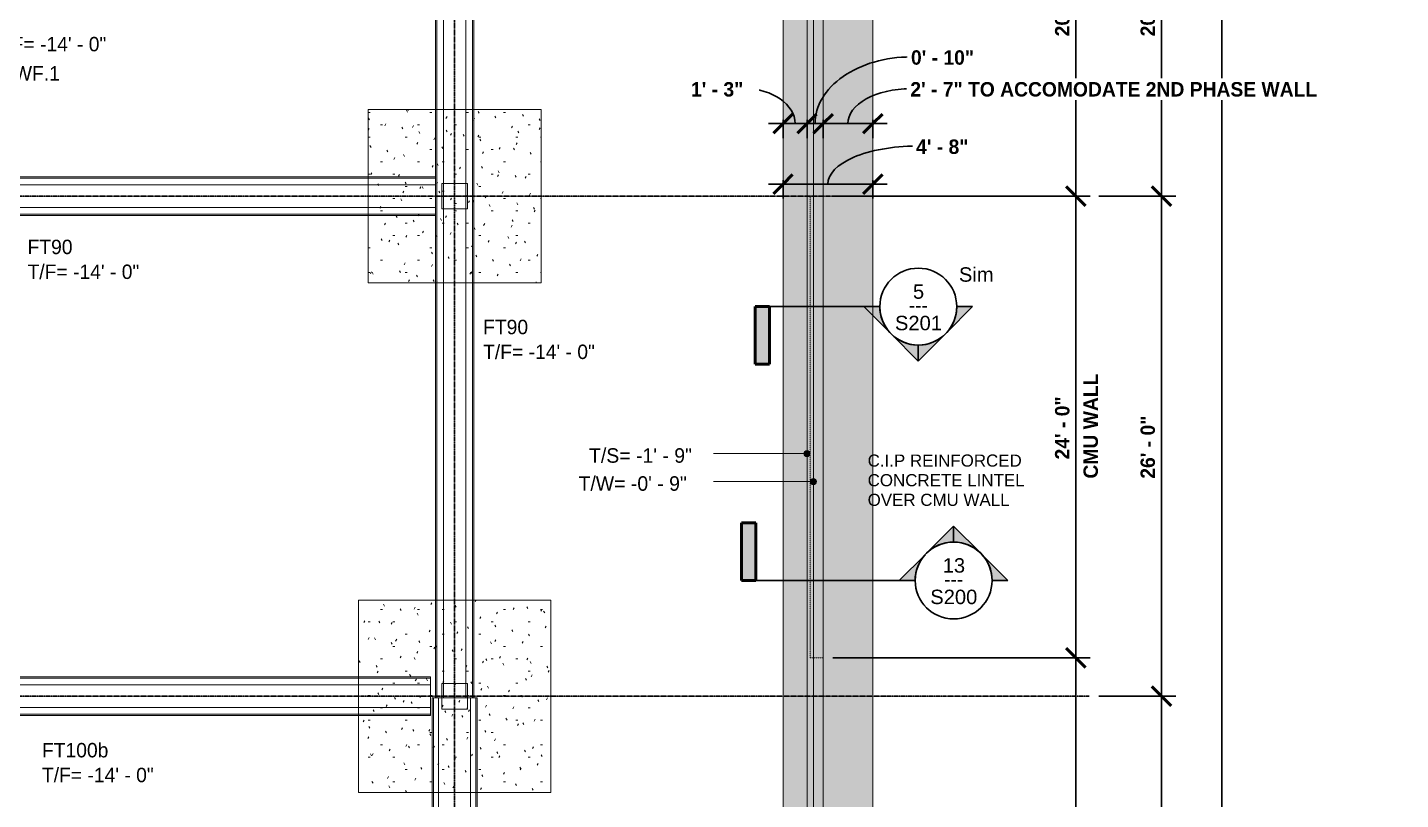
# Model space of a CAD drawing. Header units: inches. Extents: x -4164 to -1564, y 141 to 12367.
# Drawn here: x -2440 to -1583, y 11471 to 11952 of the extents above; entities that cross this region are included whole.
import ezdxf

# ---------------------------------------------------------------- set-up
doc = ezdxf.new("R2010")
doc.units = ezdxf.units.IN
doc.header["$MEASUREMENT"] = 0
doc.linetypes.add('Dash', pattern=[0.25, 0.125, -0.125])
doc.linetypes.add('Grid Line 1_2_', pattern=[0.875, 0.5, -0.125, 0.125, -0.125])
for name, color, linetype, lineweight in [('A-ANNO-DIMS', 211, 'Continuous', 9), ('A-ANNO-DIMS-96', 211, 'Continuous', 9), ('A-WALL-HDLN', 110, 'Dash', 13), ('G-ANNO-DIMS', 111, 'Continuous', 9), ('G-ANNO-SYMB', 111, 'Continuous', 30), ('G-ANNO-TEXT', 231, 'Continuous', 9), ('S-BEAM', 12, 'Continuous', 9), ('S-COLS', 52, 'Continuous', 9), ('S-FNDN', 32, 'Continuous', 13), ('S-FNDN-HDLN', 4, 'Dash', 9), ('S-FNDN-IDEN', 2, 'Continuous', 30), ('S-GRID', 1, 'Continuous', 9)]:
    doc.layers.add(name, color=color, linetype=linetype, lineweight=lineweight)
doc.styles.add('Arial_2', font='arial.ttf', dxfattribs={"height": 7.559055})
doc.styles.add('Arial_3', font='arial.ttf', dxfattribs={"height": 9})
doc.styles.add('Century Gothic', font='', dxfattribs={"height": 9})
doc.styles.add('Century Gothic_1', font='', dxfattribs={"height": 9.070866})
doc.styles.add('Century Gothic_B', font='', dxfattribs={"height": 9})
doc.styles.get('Century Gothic').set_extended_font_data('Century Gothic')
doc.styles.get('Century Gothic_1').set_extended_font_data('Century Gothic')
doc.styles.get('Century Gothic_B').set_extended_font_data('Century Gothic', bold=True)
doc.dimstyles.new('OD__1_4__Tol__', dxfattribs={"dimscale": 12, "dimtxt": 9.397514, "dimasz": 1, "dimexe": 0.75, "dimexo": 0.5, "dimgap": 0.125, "dimtad": 1, "dimrnd": 0.25, "dimzin": 1, "dimdsep": 46, "dimlunit": 4, "dimtxsty": 'Century Gothic_B', "dimblk1": 'OBLIQUE', "dimblk2": 'OBLIQUE', "dimsah": 1, "dimcen": 0.09, "dimdle": 0.75, "dimazin": 0, "dimtfac": 1, "dimtdec": 4, "dimtix": 1, "dimtmove": 0, "dimatfit": 3, "dimfxl": 1, "dimtvp": 1, "dimtfill": 1, "dimfrac": 2, "dimtolj": 1, "dimtzin": 0, "dimlwd": 30, "dimlwe": 30, "dimarcsym": 2})
doc.dimstyles.new('OD__1_4__Tol___1', dxfattribs={"dimscale": 12, "dimtxt": 9.397514, "dimasz": 1, "dimexe": 0.75, "dimexo": 0.5, "dimgap": 0.125, "dimtad": 1, "dimrnd": 0.25, "dimzin": 1, "dimdsep": 46, "dimlunit": 4, "dimtxsty": 'Century Gothic_B', "dimblk1": 'OBLIQUE', "dimblk2": 'OBLIQUE', "dimsah": 1, "dimcen": 0.09, "dimdle": 0.75, "dimazin": 0, "dimtfac": 1, "dimtdec": 4, "dimtix": 1, "dimtmove": 1, "dimatfit": 3, "dimfxl": 1, "dimtvp": 1, "dimtfill": 1, "dimfrac": 2, "dimtolj": 1, "dimtzin": 0, "dimlwd": 30, "dimlwe": 30, "dimarcsym": 2})
pattern_1 = [(0, (0, 0), (30.72, 7.68), [1.267, -21.773, 1.267, -21.773, -122.88]), (0, (0, 0), (30.72, 7.68), [-46.08, 1.267, -44.813, 1.267, -21.773, -53.76]), (0, (0, 0), (30.72, 7.68), [-115.2, 1.267, -14.093, 1.267, -37.133]), (120, (11.52, 3.84), (-22.011075, 22.7643004), [1.267, -21.773, 1.267, -21.773, -122.88]), (120, (11.52, 3.84), (-22.011075, 22.7643004), [-46.08, 1.267, -44.813, 1.267, -21.773, -53.76]), (120, (11.52, 3.84), (-22.011075, 22.7643004), [-115.2, 1.267, -14.093, 1.267, -37.133]), (240, (15.36, 19.2), (-8.708925, -30.4443004), [1.267, -21.773, 1.267, -21.773, -122.88]), (240, (15.36, 19.2), (-8.708925, -30.4443004), [-46.08, 1.267, -44.813, 1.267, -21.773, -53.76]), (240, (15.36, 19.2), (-8.708925, -30.4443004), [-115.2, 1.267, -14.093, 1.267, -37.133])]

# ---------------------------------------------------------------- blocks, each defined once
blk = doc.blocks.new('034100 - Precast Structural Concrete - Inverted Tee - IT 24IT32 _11_F _ 11_B SHELF_-1980511-FOUNDATION PLAN')
at = {"layer": 'S-BEAM', "color": 143}
for p, q in [((-151.42, 7), (-151.42, 12)), ((163.44, 12), (-151.42, 12)), ((163.44, 11.21), (-151.42, 11.21)), ((163.44, 12), (163.44, 7)), ((-151.42, -7), (-151.42, 7)), ((-151.42, 7), (163.44, 7)), ((163.44, 7), (163.44, -7)), ((-151.42, -12), (-151.42, -7)), ((163.44, -7), (-151.42, -7)), ((163.44, -7), (163.44, -12)), ((163.44, -11.21), (-151.42, -11.21)), ((163.44, -12), (-151.42, -12))]:
    blk.add_line(p, q, dxfattribs=at)
blk = doc.blocks.new('Zapata-Rectangular - FT90 - 9-0x9-0x2-1-V3-FOUNDATION PLAN')
at = {"layer": 'S-FNDN-HDLN', "linetype": 'Continuous'}
h = blk.add_hatch(dxfattribs=at)
h.set_pattern_fill('FP_9', color=256, style=0, pattern_type=2)
h.set_pattern_definition([(0, (2173.324, -11847.189), (30.72, 7.68), [1.267, -21.773, 1.267, -21.773, -122.88]), (0, (2173.324, -11847.189), (30.72, 7.68), [-46.08, 1.267, -44.813, 1.267, -21.773, -53.76]), (0, (2173.324, -11847.189), (30.72, 7.68), [-115.2, 1.267, -14.093, 1.267, -37.133]), (120, (2184.844, -11843.349), (-22.011075, 22.7643004), [1.267, -21.773, 1.267, -21.773, -122.88]), (120, (2184.844, -11843.349), (-22.011075, 22.7643004), [-46.08, 1.267, -44.813, 1.267, -21.773, -53.76]), (120, (2184.844, -11843.349), (-22.011075, 22.7643004), [-115.2, 1.267, -14.093, 1.267, -37.133]), (240, (2188.684, -11827.989), (-8.708925, -30.4443004), [1.267, -21.773, 1.267, -21.773, -122.88]), (240, (2188.684, -11827.989), (-8.708925, -30.4443004), [-46.08, 1.267, -44.813, 1.267, -21.773, -53.76]), (240, (2188.684, -11827.989), (-8.708925, -30.4443004), [-115.2, 1.267, -14.093, 1.267, -37.133])])
h.paths.add_polyline_path([(-54, -54), (54, -54), (54, 54), (-54, 54), (-54, -8)], flags=0)
h.paths.add_polyline_path([(-7.92, -8), (-8, -8), (-8, 8), (8, 8), (8, -8), (7.92, -8)], flags=0)
at = {"layer": 'S-FNDN', "color": 253}
for p, q in [((54, 54), (-54, 54)), ((-54, 54), (-54, -54)), ((54, -54), (54, 54)), ((-54, -54), (54, -54))]:
    blk.add_line(p, q, dxfattribs=at)
blk = doc.blocks.new('Zapata-Rectangular - FT100b - 10-0x10-0x2-3-1717621-FOUNDATION PLAN')
at = {"layer": 'S-FNDN-HDLN', "linetype": 'Continuous'}
h = blk.add_hatch(dxfattribs=at)
h.set_pattern_fill('FP_10', color=256, style=0, pattern_type=2)
h.set_pattern_definition([(0, (2173.324, -11535.189), (30.72, 7.68), [1.267, -21.773, 1.267, -21.773, -122.88]), (0, (2173.324, -11535.189), (30.72, 7.68), [-46.08, 1.267, -44.813, 1.267, -21.773, -53.76]), (0, (2173.324, -11535.189), (30.72, 7.68), [-115.2, 1.267, -14.093, 1.267, -37.133]), (120, (2184.844, -11531.349), (-22.011075, 22.7643004), [1.267, -21.773, 1.267, -21.773, -122.88]), (120, (2184.844, -11531.349), (-22.011075, 22.7643004), [-46.08, 1.267, -44.813, 1.267, -21.773, -53.76]), (120, (2184.844, -11531.349), (-22.011075, 22.7643004), [-115.2, 1.267, -14.093, 1.267, -37.133]), (240, (2188.684, -11515.989), (-8.708925, -30.4443004), [1.267, -21.773, 1.267, -21.773, -122.88]), (240, (2188.684, -11515.989), (-8.708925, -30.4443004), [-46.08, 1.267, -44.813, 1.267, -21.773, -53.76]), (240, (2188.684, -11515.989), (-8.708925, -30.4443004), [-115.2, 1.267, -14.093, 1.267, -37.133])])
h.paths.add_polyline_path([(-60, -60), (60, -60), (60, 60), (-60, 60), (-60, -8)], flags=0)
h.paths.add_polyline_path([(-8, -8), (-8, 8), (8, 8), (8, -8)], flags=0)
at = {"layer": 'S-FNDN', "color": 253}
for p, q in [((60, 60), (-60, 60)), ((-60, 60), (-60, -60)), ((60, -60), (60, 60)), ((-60, -60), (60, -60))]:
    blk.add_line(p, q, dxfattribs=at)
blk = doc.blocks.new('DIMBLOCK5-FOUNDATION PLAN')
at = {"layer": 'A-ANNO-DIMS-96', "lineweight": 50}
for p, q in [((-1732.09, 11535.19), (-1738.09, 11541.19)), ((-1732.09, 11535.19), (-1726.09, 11529.19)), ((-1732.09, 11187.19), (-1738.09, 11193.19)), ((-1732.09, 11187.19), (-1726.09, 11181.19))]:
    blk.add_line(p, q, dxfattribs=at)
at = {"layer": 'A-ANNO-DIMS-96', "lineweight": 30}
for p, q in [((-1771.25, 11535.19), (-1723.09, 11535.19)), ((-1732.09, 11535.19), (-1771.25, 11535.19)), ((-1732.09, 11187.19), (-1732.09, 11535.19)), ((-1771.25, 11187.19), (-1723.09, 11187.19)), ((-1732.09, 11187.19), (-1771.25, 11187.19))]:
    blk.add_line(p, q, dxfattribs=at)
at = {"layer": 'A-ANNO-DIMS-96', "color": 0, "lineweight": 30, "insert": (-1745.13, 11340.9), "char_height": 9, "width": 48.6881, "attachment_point": 1, "rotation": 90, "line_spacing_factor": 0.984502, "style": 'Century Gothic_B', "bg_fill": 3, "box_fill_scale": 1.25, "bg_fill_color": 256, "bg_fill_true_color": 13158600, "bg_fill_transparency": 0}
blk.add_mtext('29\' - 0"', dxfattribs=at)
blk = doc.blocks.new('_Oblique')
at = {"color": 0, "linetype": 'ByBlock', "lineweight": -2}
blk.add_line((-0.5, -0.5), (0.5, 0.5), dxfattribs=at)
blk = doc.blocks.new('DIMBLOCK6-FOUNDATION PLAN')
at = {"layer": 'A-ANNO-DIMS-96', "lineweight": 30}
for p, q in [((-1771.25, 11847.19), (-1723.09, 11847.19)), ((-1732.09, 11847.19), (-1771.25, 11847.19)), ((-1732.09, 11535.19), (-1732.09, 11847.19)), ((-1771.25, 11535.19), (-1723.09, 11535.19)), ((-1732.09, 11535.19), (-1771.25, 11535.19))]:
    blk.add_line(p, q, dxfattribs=at)
at = {"layer": 'A-ANNO-DIMS-96', "lineweight": 50}
for p, q in [((-1732.09, 11847.19), (-1738.09, 11853.19)), ((-1732.09, 11847.19), (-1726.09, 11841.19)), ((-1732.09, 11535.19), (-1738.09, 11541.19)), ((-1732.09, 11535.19), (-1726.09, 11529.19))]:
    blk.add_line(p, q, dxfattribs=at)
at = {"layer": 'A-ANNO-DIMS-96', "color": 0, "lineweight": 30, "insert": (-1745.13, 11670.9), "char_height": 9, "width": 48.6881, "attachment_point": 1, "rotation": 90, "line_spacing_factor": 0.984502, "style": 'Century Gothic_B', "bg_fill": 3, "box_fill_scale": 1.25, "bg_fill_color": 256, "bg_fill_true_color": 13158600, "bg_fill_transparency": 0}
blk.add_mtext('26\' - 0"', dxfattribs=at)
blk = doc.blocks.new('DIMBLOCK7-FOUNDATION PLAN')
at = {"layer": 'A-ANNO-DIMS-96', "lineweight": 30}
for p, q in [((-1732.09, 11847.19), (-1732.09, 12096.19)), ((-1937.32, 12087.19), (-1723.09, 12087.19)), ((-1732.09, 12087.19), (-1937.32, 12087.19)), ((-1771.25, 11847.19), (-1723.09, 11847.19)), ((-1732.09, 11847.19), (-1771.25, 11847.19))]:
    blk.add_line(p, q, dxfattribs=at)
at = {"layer": 'A-ANNO-DIMS-96', "lineweight": 50}
for p, q in [((-1732.09, 12087.19), (-1738.09, 12093.19)), ((-1732.09, 12087.19), (-1726.09, 12081.19)), ((-1732.09, 11847.19), (-1738.09, 11853.19)), ((-1732.09, 11847.19), (-1726.09, 11841.19))]:
    blk.add_line(p, q, dxfattribs=at)
at = {"layer": 'A-ANNO-DIMS-96', "color": 0, "lineweight": 30, "insert": (-1745.13, 11946.9), "char_height": 9, "width": 48.6881, "attachment_point": 1, "rotation": 90, "line_spacing_factor": 0.984502, "style": 'Century Gothic_B', "bg_fill": 3, "box_fill_scale": 1.25, "bg_fill_color": 256, "bg_fill_true_color": 13158600, "bg_fill_transparency": 0}
blk.add_mtext('20\' - 0"', dxfattribs=at)
blk = doc.blocks.new('Drafting View - 3_32_ x 3_8_-1738294-FOUNDATION PLAN')
at = {"layer": 'G-ANNO-SYMB', "lineweight": 9}
blk.add_hatch(color=256, dxfattribs=at).paths.add_polyline_path([(0, 0.375), (0, 0), (-0.09375, 0), (-0.09375, 0.375)], flags=0)
at = {"layer": 'G-ANNO-SYMB', "lineweight": 50}
for p, q in [((0, 0.375), (-0.09375, 0.375)), ((-0.09375, 0.375), (-0.09375, 0)), ((0, 0), (0, 0.375)), ((-0.09375, 0), (0, 0))]:
    blk.add_line(p, q, dxfattribs=at)
blk = doc.blocks.new('Drafting View - Section Head - Filled-1738293-FOUNDATION PLAN')
at = {"layer": 'G-ANNO-SYMB', "lineweight": 9}
h = blk.add_hatch(color=256, dxfattribs=at)
edge = h.paths.add_edge_path(flags=0)
edge.add_line((-0.4268, 0.1768), (-0.25, 0.3536))
edge.add_line((-0.25, 0.3536), (-0.25, 0.25))
edge.add_arc((-0.25, 0), 0.25, 90, 135)
h = blk.add_hatch(color=256, dxfattribs=at)
edge = h.paths.add_edge_path(flags=0)
edge.add_arc((-0.25, 0), 0.25, 45, 90)
edge.add_line((-0.25, 0.25), (-0.25, 0.3536))
edge.add_line((-0.25, 0.3536), (-0.0732, 0.1768))
h = blk.add_hatch(color=256, dxfattribs=at)
edge = h.paths.add_edge_path(flags=0)
edge.add_arc((-0.25, 0), 0.2503, 137.9216, 180)
edge.add_line((-0.5003, 0), (-0.6036, 0))
edge.add_line((-0.6036, 0), (-0.4358, 0.1678))
h = blk.add_hatch(color=256, dxfattribs=at)
edge = h.paths.add_edge_path(flags=0)
edge.add_line((-0.0642, 0.1678), (0.1036, 0))
edge.add_line((0.1036, 0), (0.0003, 0))
edge.add_arc((-0.25, 0), 0.2503, 0, 42.0784)
at = {"layer": 'G-ANNO-SYMB'}
for p, q in [((-0.25, 0.3536), (-0.4268, 0.1768)), ((-0.25, 0.25), (-0.25, 0.3536)), ((-0.0732, 0.1768), (-0.25, 0.3536)), ((-0.25, 0.3536), (-0.25, 0.25)), ((-0.4358, 0.1678), (-0.6036, 0)), ((0.1036, 0), (-0.0642, 0.1678)), ((-0.6036, 0), (-0.5003, 0)), ((0.0003, 0), (0.1036, 0))]:
    blk.add_line(p, q, dxfattribs=at)
for centre, radius, start, end in [((-0.2503, 0), 0.25, 360, 180), ((-0.25, 0), 0.25, 90, 135), ((-0.25, 0), 0.25, 45, 90), ((-0.25, 0), 0.2503, 137.9216, 180), ((-0.25, 0), 0.2503, 0, 42.0784), ((-0.2503, 0), 0.25, 180, 360)]:
    blk.add_arc(centre, radius, start, end, dxfattribs=at)
blk = doc.blocks.new('DIMBLOCK57-FOUNDATION PLAN')
at = {"layer": 'A-ANNO-DIMS-96', "lineweight": 30}
for p, q in [((-1694.3, 9882.19), (-1694.3, 12096.19)), ((-1937.32, 12087.19), (-1685.3, 12087.19)), ((-1694.3, 12087.19), (-1937.32, 12087.19)), ((-1937.32, 9891.19), (-1685.3, 9891.19)), ((-1694.3, 9891.19), (-1937.32, 9891.19))]:
    blk.add_line(p, q, dxfattribs=at)
at = {"layer": 'A-ANNO-DIMS-96', "lineweight": 50}
for p, q in [((-1694.3, 12087.19), (-1700.3, 12093.19)), ((-1694.3, 12087.19), (-1688.3, 12081.19)), ((-1694.3, 9891.19), (-1700.3, 9897.19)), ((-1694.3, 9891.19), (-1688.3, 9885.19))]:
    blk.add_line(p, q, dxfattribs=at)
at = {"layer": 'A-ANNO-DIMS-96', "color": 0, "lineweight": 30, "insert": (-1707.33, 10965.4), "char_height": 9, "width": 57.1011, "attachment_point": 1, "rotation": 90, "line_spacing_factor": 0.984502, "style": 'Century Gothic_B', "bg_fill": 3, "box_fill_scale": 1.25, "bg_fill_color": 256, "bg_fill_true_color": 13158600, "bg_fill_transparency": 0}
blk.add_mtext('183\' - 0"', dxfattribs=at)
blk = doc.blocks.new('DIMBLOCK68-FOUNDATION PLAN')
at = {"layer": 'A-ANNO-DIMS-96', "lineweight": 50}
for p, q in [((-1785.48, 11559.19), (-1791.48, 11565.19)), ((-1785.48, 11559.19), (-1779.48, 11553.19)), ((-1785.48, 11157.19), (-1791.48, 11163.19)), ((-1785.48, 11157.19), (-1779.48, 11151.19))]:
    blk.add_line(p, q, dxfattribs=at)
at = {"layer": 'A-ANNO-DIMS-96', "lineweight": 30}
for p, q in [((-1937.32, 11559.19), (-1776.48, 11559.19)), ((-1785.48, 11559.19), (-1937.32, 11559.19)), ((-1785.48, 11157.19), (-1785.48, 11559.19)), ((-1937.32, 11157.19), (-1776.48, 11157.19)), ((-1785.48, 11157.19), (-1937.32, 11157.19))]:
    blk.add_line(p, q, dxfattribs=at)
at = {"layer": 'A-ANNO-DIMS-96', "color": 0, "lineweight": 30, "insert": (-1798.52, 11337.9), "char_height": 9, "width": 48.6881, "attachment_point": 1, "rotation": 90, "line_spacing_factor": 0.984502, "style": 'Century Gothic_B', "bg_fill": 3, "box_fill_scale": 1.25, "bg_fill_color": 256, "bg_fill_true_color": 13158600, "bg_fill_transparency": 0}
blk.add_mtext('33\' - 6"', dxfattribs=at)
blk = doc.blocks.new('DIMBLOCK69-FOUNDATION PLAN')
at = {"layer": 'A-ANNO-DIMS-96', "lineweight": 30}
for p, q in [((-1937.32, 11847.19), (-1776.48, 11847.19)), ((-1785.48, 11847.19), (-1937.32, 11847.19)), ((-1785.48, 11559.19), (-1785.48, 11847.19)), ((-1937.32, 11559.19), (-1776.48, 11559.19)), ((-1785.48, 11559.19), (-1937.32, 11559.19))]:
    blk.add_line(p, q, dxfattribs=at)
at = {"layer": 'A-ANNO-DIMS-96', "lineweight": 50}
for p, q in [((-1785.48, 11847.19), (-1791.48, 11853.19)), ((-1785.48, 11847.19), (-1779.48, 11841.19)), ((-1785.48, 11559.19), (-1791.48, 11565.19)), ((-1785.48, 11559.19), (-1779.48, 11553.19))]:
    blk.add_line(p, q, dxfattribs=at)
at = {"layer": 'A-ANNO-DIMS-96', "color": 0, "lineweight": 30, "insert": (-1780.75, 11670.97), "char_height": 9, "width": 77.3281, "attachment_point": 1, "rotation": 90, "line_spacing_factor": 0.984502, "style": 'Century Gothic_B', "bg_fill": 3, "box_fill_scale": 1.25, "bg_fill_color": 256, "bg_fill_true_color": 13158600, "bg_fill_transparency": 0}
blk.add_mtext('CMU WALL', dxfattribs=at)
at = {"layer": 'A-ANNO-DIMS-96', "color": 0, "lineweight": 30, "insert": (-1798.52, 11682.9), "char_height": 9, "width": 48.6881, "attachment_point": 1, "rotation": 90, "line_spacing_factor": 0.984502, "style": 'Century Gothic_B', "bg_fill": 3, "box_fill_scale": 1.25, "bg_fill_color": 256, "bg_fill_true_color": 13158600, "bg_fill_transparency": 0}
blk.add_mtext('24\' - 0"', dxfattribs=at)
blk = doc.blocks.new('DIMBLOCK70-FOUNDATION PLAN')
at = {"layer": 'A-ANNO-DIMS-96', "lineweight": 30}
for p, q in [((-1785.48, 11847.19), (-1785.48, 12096.19)), ((-1937.32, 12087.19), (-1776.48, 12087.19)), ((-1785.48, 12087.19), (-1937.32, 12087.19)), ((-1937.32, 11847.19), (-1776.48, 11847.19)), ((-1785.48, 11847.19), (-1937.32, 11847.19))]:
    blk.add_line(p, q, dxfattribs=at)
at = {"layer": 'A-ANNO-DIMS-96', "lineweight": 50}
for p, q in [((-1785.48, 12087.19), (-1791.48, 12093.19)), ((-1785.48, 12087.19), (-1779.48, 12081.19)), ((-1785.48, 11847.19), (-1791.48, 11853.19)), ((-1785.48, 11847.19), (-1779.48, 11841.19))]:
    blk.add_line(p, q, dxfattribs=at)
at = {"layer": 'A-ANNO-DIMS-96', "color": 0, "lineweight": 30, "insert": (-1798.52, 11946.9), "char_height": 9, "width": 48.6881, "attachment_point": 1, "rotation": 90, "line_spacing_factor": 0.984502, "style": 'Century Gothic_B', "bg_fill": 3, "box_fill_scale": 1.25, "bg_fill_color": 256, "bg_fill_true_color": 13158600, "bg_fill_transparency": 0}
blk.add_mtext('20\' - 0"', dxfattribs=at)
blk = doc.blocks.new('DIMBLOCK79-FOUNDATION PLAN')
at = {"layer": 'A-ANNO-DIMS-96', "lineweight": 50}
for p, q in [((-1968.32, 11892.43), (-1962.32, 11898.43)), ((-1953.32, 11892.43), (-1947.32, 11898.43)), ((-1968.32, 11892.43), (-1974.32, 11886.43)), ((-1953.32, 11892.43), (-1959.32, 11886.43))]:
    blk.add_line(p, q, dxfattribs=at)
at = {"layer": 'A-ANNO-DIMS-96', "lineweight": 30}
for p, q in [((-1977.32, 11892.43), (-1953.32, 11892.43)), ((-1968.32, 11894.92), (-1968.32, 11883.43)), ((-1968.32, 11892.43), (-1968.32, 11894.92)), ((-1953.32, 11894.92), (-1953.32, 11883.43)), ((-1953.32, 11892.43), (-1953.32, 11894.92))]:
    blk.add_line(p, q, dxfattribs=at)
blk.add_ellipse((-1992.22, 11892.43), major_axis=(31.39, 0), ratio=0.694071, start_param=0, end_param=1.570796, dxfattribs=at)
at = {"layer": 'A-ANNO-DIMS-96', "color": 0, "lineweight": 30, "insert": (-2025.78, 11918.37), "char_height": 9, "width": 40.2751, "attachment_point": 1, "line_spacing_factor": 0.984502, "style": 'Century Gothic_B', "bg_fill": 3, "box_fill_scale": 1.25, "bg_fill_color": 256, "bg_fill_true_color": 13158600, "bg_fill_transparency": 0}
blk.add_mtext('1\' - 3"', dxfattribs=at)
blk = doc.blocks.new('DIMBLOCK80-FOUNDATION PLAN')
at = {"layer": 'A-ANNO-DIMS-96', "lineweight": 50}
for p, q in [((-1953.32, 11892.43), (-1947.32, 11898.43)), ((-1943.32, 11892.43), (-1937.32, 11898.43)), ((-1953.32, 11892.43), (-1959.32, 11886.43)), ((-1943.32, 11892.43), (-1949.32, 11886.43))]:
    blk.add_line(p, q, dxfattribs=at)
at = {"layer": 'A-ANNO-DIMS-96', "lineweight": 30}
for p, q in [((-1953.32, 11894.92), (-1953.32, 11883.43)), ((-1953.32, 11892.43), (-1953.32, 11894.92)), ((-1953.32, 11892.43), (-1943.32, 11892.43)), ((-1943.32, 11894.92), (-1943.32, 11883.43)), ((-1943.32, 11892.43), (-1943.32, 11894.92))]:
    blk.add_line(p, q, dxfattribs=at)
blk.add_ellipse((-1888.45, 11892.43), major_axis=(59.88, 0), ratio=0.695245, start_param=1.570796, end_param=3.141593, dxfattribs=at)
at = {"layer": 'A-ANNO-DIMS-96', "color": 0, "lineweight": 30, "insert": (-1888.45, 11938.21), "char_height": 9, "width": 48.6881, "attachment_point": 1, "line_spacing_factor": 0.984502, "style": 'Century Gothic_B', "bg_fill": 3, "box_fill_scale": 1.25, "bg_fill_color": 256, "bg_fill_true_color": 13158600, "bg_fill_transparency": 0}
blk.add_mtext('0\' - 10"', dxfattribs=at)
blk = doc.blocks.new('DIMBLOCK81-FOUNDATION PLAN')
at = {"layer": 'A-ANNO-DIMS-96', "lineweight": 50}
for p, q in [((-1943.32, 11892.43), (-1937.32, 11898.43)), ((-1912.32, 11892.43), (-1906.32, 11898.43)), ((-1943.32, 11892.43), (-1949.32, 11886.43)), ((-1912.32, 11892.43), (-1918.32, 11886.43))]:
    blk.add_line(p, q, dxfattribs=at)
at = {"layer": 'A-ANNO-DIMS-96', "lineweight": 30}
for p, q in [((-1943.32, 11894.92), (-1943.32, 11883.43)), ((-1943.32, 11892.43), (-1943.32, 11894.92)), ((-1943.32, 11892.43), (-1903.32, 11892.43)), ((-1912.32, 11894.92), (-1912.32, 11883.43)), ((-1912.32, 11892.43), (-1912.32, 11894.92))]:
    blk.add_line(p, q, dxfattribs=at)
blk.add_ellipse((-1888.83, 11892.43), major_axis=(38.99, 0), ratio=0.558776, start_param=1.570796, end_param=3.141593, dxfattribs=at)
at = {"layer": 'A-ANNO-DIMS-96', "color": 0, "lineweight": 30, "insert": (-1888.83, 11918.37), "char_height": 9, "width": 303.7635, "attachment_point": 1, "line_spacing_factor": 0.984502, "style": 'Century Gothic_B', "bg_fill": 3, "box_fill_scale": 1.25, "bg_fill_color": 256, "bg_fill_true_color": 13158600, "bg_fill_transparency": 0}
blk.add_mtext('2\' - 7" TO ACCOMODATE 2ND PHASE WALL', dxfattribs=at)
blk = doc.blocks.new('DIMBLOCK82-FOUNDATION PLAN')
at = {"layer": 'A-ANNO-DIMS-96', "lineweight": 50}
for p, q in [((-1968.32, 11854.64), (-1962.32, 11860.64)), ((-1912.32, 11854.64), (-1906.32, 11860.64)), ((-1968.32, 11854.64), (-1974.32, 11848.64)), ((-1912.32, 11854.64), (-1918.32, 11848.64))]:
    blk.add_line(p, q, dxfattribs=at)
at = {"layer": 'A-ANNO-DIMS-96', "lineweight": 30}
for p, q in [((-1968.32, 11857.12), (-1968.32, 11845.64)), ((-1968.32, 11854.64), (-1968.32, 11857.12)), ((-1912.32, 11857.12), (-1912.32, 11845.64)), ((-1912.32, 11854.64), (-1912.32, 11857.12)), ((-1977.32, 11854.64), (-1903.32, 11854.64))]:
    blk.add_line(p, q, dxfattribs=at)
blk.add_ellipse((-1885.23, 11854.64), major_axis=(55.09, 0), ratio=0.431385, start_param=1.570796, end_param=3.141593, dxfattribs=at)
at = {"layer": 'A-ANNO-DIMS-96', "color": 0, "lineweight": 30, "insert": (-1885.23, 11882.55), "char_height": 9, "width": 40.2751, "attachment_point": 1, "line_spacing_factor": 0.984502, "style": 'Century Gothic_B', "bg_fill": 3, "box_fill_scale": 1.25, "bg_fill_color": 256, "bg_fill_true_color": 13158600, "bg_fill_transparency": 0}
blk.add_mtext('4\' - 8"', dxfattribs=at)
blk = doc.blocks.new('Section - 3_32_ x 3_8_-1738294-FOUNDATION PLAN')
at = {"layer": 'G-ANNO-SYMB', "lineweight": 9}
blk.add_hatch(color=256, dxfattribs=at).paths.add_polyline_path([(0, 0.375), (0, 0), (-0.09375, 0), (-0.09375, 0.375)], flags=0)
at = {"layer": 'G-ANNO-SYMB', "lineweight": 50}
for p, q in [((0, 0.375), (-0.09375, 0.375)), ((-0.09375, 0.375), (-0.09375, 0)), ((0, 0), (0, 0.375)), ((-0.09375, 0), (0, 0))]:
    blk.add_line(p, q, dxfattribs=at)
blk = doc.blocks.new('Section - Section Head - Filled-1738293-FOUNDATION PLAN')
at = {"layer": 'G-ANNO-SYMB', "lineweight": 9}
h = blk.add_hatch(color=256, dxfattribs=at)
edge = h.paths.add_edge_path(flags=0)
edge.add_line((-0.4268, 0.1768), (-0.25, 0.3536))
edge.add_line((-0.25, 0.3536), (-0.25, 0.25))
edge.add_arc((-0.25, 0), 0.25, 90, 135)
h = blk.add_hatch(color=256, dxfattribs=at)
edge = h.paths.add_edge_path(flags=0)
edge.add_arc((-0.25, 0), 0.25, 45, 90)
edge.add_line((-0.25, 0.25), (-0.25, 0.3536))
edge.add_line((-0.25, 0.3536), (-0.0732, 0.1768))
h = blk.add_hatch(color=256, dxfattribs=at)
edge = h.paths.add_edge_path(flags=0)
edge.add_arc((-0.25, 0), 0.2503, 137.9216, 180)
edge.add_line((-0.5003, 0), (-0.6036, 0))
edge.add_line((-0.6036, 0), (-0.4358, 0.1678))
h = blk.add_hatch(color=256, dxfattribs=at)
edge = h.paths.add_edge_path(flags=0)
edge.add_line((-0.0642, 0.1678), (0.1036, 0))
edge.add_line((0.1036, 0), (0.0003, 0))
edge.add_arc((-0.25, 0), 0.2503, 0, 42.0784)
at = {"layer": 'G-ANNO-SYMB'}
for p, q in [((-0.25, 0.3536), (-0.4268, 0.1768)), ((-0.25, 0.25), (-0.25, 0.3536)), ((-0.0732, 0.1768), (-0.25, 0.3536)), ((-0.25, 0.3536), (-0.25, 0.25)), ((-0.4358, 0.1678), (-0.6036, 0)), ((0.1036, 0), (-0.0642, 0.1678)), ((-0.6036, 0), (-0.5003, 0)), ((0.0003, 0), (0.1036, 0))]:
    blk.add_line(p, q, dxfattribs=at)
for centre, radius, start, end in [((-0.2503, 0), 0.25, 360, 180), ((-0.25, 0), 0.25, 90, 135), ((-0.25, 0), 0.25, 45, 90), ((-0.25, 0), 0.2503, 137.9216, 180), ((-0.25, 0), 0.2503, 0, 42.0784), ((-0.2503, 0), 0.25, 180, 360)]:
    blk.add_arc(centre, radius, start, end, dxfattribs=at)

msp = doc.modelspace()

# ---------------------------------------------------------------- hatches: boundary and pattern name
at = {"layer": 'G-ANNO-DIMS'}
h = msp.add_hatch(color=256, dxfattribs=at)
edge = h.paths.add_edge_path(flags=0)
edge.add_arc((-1953.32374, 11686.5518), 1.875, 0, 360)
at = {"layer": 'S-COLS'}
h = msp.add_hatch(dxfattribs=at)
h.set_pattern_fill('FP_3', color=256, style=0, pattern_type=2)
h.set_pattern_definition(pattern_1)
h.paths.add_polyline_path([(-2181.32374, 11839.1894), (-2165.32374, 11839.1894), (-2165.32374, 11855.1894), (-2181.32374, 11855.1894)], flags=0)
h = msp.add_hatch(dxfattribs=at)
h.set_pattern_fill('FP_3', color=256, style=0, pattern_type=2)
h.set_pattern_definition(pattern_1)
h.paths.add_polyline_path([(-2165.32374, 11527.1894), (-2165.32374, 11543.1894), (-2181.32374, 11543.1894), (-2181.32374, 11527.1894)], flags=0)
at = {"layer": 'S-FNDN', "lineweight": 9}
h = msp.add_hatch(dxfattribs=at)
h.set_pattern_fill('FP_6', color=256, style=0, pattern_type=2)
h.set_pattern_definition([(50, (0, 0), (27.5427, -2.40992), [2.88, -31.68]), (355, (0, 0), (-5.327844, 28.884266), [2.304, -25.344]), (100.451, (2.295, -0.2), (22.215316, 26.47393), [2.448, -26.924]), (46.184, (0, 7.68), (40.98187, -6.35642), [4.32, -47.52]), (96.636, (3.415, 7.15), (35.89075, 37.40619), [3.671, -40.386]), (351.184, (0, 7.68), (35.89097, 37.40622), [3.456, -38.016]), (21, (3.84, 5.76), (22.921036, -15.46073), [2.88, -31.68]), (326, (3.84, 5.76), (9.34353, 27.84574), [2.304, -25.344]), (71.451, (5.75, 4.472), (32.26477, 12.38442), [2.448, -26.924]), (37.5, (0, 0), (0.466855, 12.782707), [1.267, -23.77, 1.267, -24.461, -25.44]), (37.5, (0, 0), (0.466855, 12.782707), [-50.765, 1.267, -24.173]), (7.5, (0, 0), (10.10159, 15.14509), [1.267, -13.402, 1.267, -23.194, -9.696]), (7.5, (0, 0), (10.10159, 15.14509), [-39.13, 1.267, -8.429]), (327.5, (-8.563, 0), (20.499161, -0.86578), [1.267, -8.333, 1.267, -28.685, -39.744]), (327.5, (-8.563, 0), (20.499161, -0.86578), [-39.552, 1.267, -38.477]), (317.5, (-12.403, 0), (22.39478, 3.844288), [1.267, -11.213, 1.267, -18.624, -28.224]), (317.5, (-12.403, 0), (22.39478, 3.844288), [-32.371, 1.267, -26.957])])
h.paths.add_polyline_path([(-1959.9904, 9881.1894), (-1912.32374, 9881.1894), (-1912.32374, 12101.1894), (-1968.32374, 12101.1894), (-1968.32374, 12087.1894), (-1943.32374, 12087.1894), (-1943.32374, 9891.1894), (-1968.32374, 9891.1894), (-1968.32374, 9881.1894)], flags=0)
h.paths.add_polyline_path([(-1953.32374, 9901.1894), (-1953.32374, 10869.1894), (-1951.32374, 10869.1894), (-1951.32374, 11157.1894), (-1953.32374, 11157.1894), (-1953.32374, 12077.1894), (-1968.32374, 12077.1894), (-1968.32374, 9901.1894)], flags=0)
at = {"layer": 'S-FNDN'}
msp.add_hatch(color=256, dxfattribs=at).paths.add_polyline_path([(-1949.32374, 11169.1894), (-1943.32374, 11169.1894), (-1943.32374, 12087.1894), (-1953.32374, 12087.1894), (-1953.32374, 12081.1894), (-1949.32374, 12081.1894), (-1949.32374, 11325.51082)], flags=0)
h = msp.add_hatch(color=256, dxfattribs=at)
h.paths.add_polyline_path([(-1949.32374, 9897.1894), (-1949.32374, 10857.1894), (-1953.32374, 10857.1894), (-1953.32374, 9897.1894)], flags=0)
h.paths.add_polyline_path([(-1953.32374, 11169.1894), (-1949.32374, 11169.1894), (-1949.32374, 12081.1894), (-1953.32374, 12081.1894), (-1953.32374, 11481.65368)], flags=0)

# ---------------------------------------------------------------- linework, layer by layer
at = {"layer": 'A-WALL-HDLN'}
for p, q in [((-1951.32374, 11559.1894), (-1951.32374, 11847.1894)), ((-1951.32374, 11847.1894), (-1943.32374, 11847.1894)), ((-1951.32374, 11559.1894), (-1943.32374, 11559.1894))]:
    msp.add_line(p, q, dxfattribs=at)
at = {"layer": 'G-ANNO-DIMS'}
for p, q in [((-1989.21724, 11686.5518), (-2022.22774, 11686.5518)), ((-1953.32374, 11686.5518), (-1989.21724, 11686.5518)), ((-1992.12994, 11669.07565), (-2023.19864, 11669.07565)), ((-1949.32374, 11669.07565), (-1992.12994, 11669.07565))]:
    msp.add_line(p, q, dxfattribs=at)
msp.add_circle((-1953.32374, 11686.5518), 1.875, dxfattribs=at)
at = {"layer": 'G-ANNO-SYMB'}
msp.add_line((-1985.33288, 11607.38511), (-1885.83484, 11607.38511), dxfattribs=at)
at = {"layer": 'S-BEAM', "color": 143}
for p, q in [((-2185.32374, 12082.67562), (-2185.32374, 11847.20318)), ((-2184.53634, 12082.67562), (-2184.53634, 11847.20318)), ((-2180.32374, 11847.20318), (-2180.32374, 12082.67562)), ((-2166.32374, 12082.67562), (-2166.32374, 11847.20318)), ((-2162.11114, 12082.67562), (-2162.11114, 11847.20318)), ((-2161.32374, 12082.67562), (-2161.32374, 11847.20318)), ((-2180.32374, 11847.20318), (-2185.32374, 11847.20318)), ((-2185.32374, 11847.17365), (-2180.32374, 11847.17365)), ((-2185.32374, 11847.17365), (-2185.32374, 11534.18152)), ((-2184.53634, 11847.17365), (-2184.53634, 11534.18152)), ((-2166.32374, 11847.20318), (-2180.32374, 11847.20318)), ((-2180.32374, 11847.17365), (-2166.32374, 11847.17365)), ((-2180.32374, 11534.18152), (-2180.32374, 11847.17365)), ((-2161.32374, 11847.20318), (-2166.32374, 11847.20318)), ((-2166.32374, 11847.17365), (-2161.32374, 11847.17365)), ((-2166.32374, 11847.17365), (-2166.32374, 11534.18152)), ((-2162.11114, 11847.17365), (-2162.11114, 11534.18152)), ((-2161.32374, 11847.17365), (-2161.32374, 11534.18152)), ((-2188.3198, 11547.1894), (-2500.2883, 11547.1894)), ((-2188.3198, 11546.40199), (-2500.2883, 11546.40199)), ((-2188.3198, 11547.1894), (-2188.3198, 11542.1894)), ((-2500.2883, 11542.1894), (-2188.3198, 11542.1894)), ((-2188.3198, 11542.1894), (-2188.3198, 11528.1894)), ((-2187.32374, 11534.21696), (-2183.32374, 11534.21696)), ((-2187.32374, 11534.21696), (-2187.32374, 11278.7949)), ((-2186.53634, 11187.19333), (-2186.53634, 11534.21696)), ((-2180.32374, 11534.18152), (-2185.32374, 11534.18152)), ((-2183.32374, 11534.21696), (-2163.32374, 11534.21696)), ((-2183.32374, 11278.7949), (-2183.32374, 11534.21696)), ((-2166.32374, 11534.18152), (-2180.32374, 11534.18152)), ((-2161.32374, 11534.18152), (-2166.32374, 11534.18152)), ((-2163.32374, 11534.21696), (-2159.32374, 11534.21696)), ((-2163.32374, 11534.21696), (-2163.32374, 11278.7949)), ((-2160.11114, 11534.21696), (-2160.11114, 11187.19333)), ((-2159.32374, 11278.7949), (-2159.32374, 11534.21696)), ((-2188.3198, 11528.1894), (-2500.2883, 11528.1894)), ((-2188.3198, 11523.9768), (-2500.2883, 11523.9768)), ((-2188.3198, 11523.1894), (-2500.2883, 11523.1894)), ((-2188.3198, 11528.1894), (-2188.3198, 11523.1894))]:
    msp.add_line(p, q, dxfattribs=at)
at = {"layer": 'S-COLS'}
for p, q in [((-2181.32374, 11855.1894), (-2181.245, 11855.1894)), ((-2181.32374, 11839.1894), (-2181.32374, 11855.1894)), ((-2181.245, 11855.1894), (-2165.40248, 11855.1894)), ((-2165.40248, 11855.1894), (-2165.32374, 11855.1894)), ((-2165.32374, 11855.1894), (-2165.32374, 11839.1894)), ((-2181.245, 11839.1894), (-2181.32374, 11839.1894)), ((-2165.40248, 11839.1894), (-2181.245, 11839.1894)), ((-2165.32374, 11839.1894), (-2165.40248, 11839.1894)), ((-2181.32374, 11543.1894), (-2165.32374, 11543.1894)), ((-2181.32374, 11543.11066), (-2181.32374, 11543.1894)), ((-2181.32374, 11527.26814), (-2181.32374, 11543.11066)), ((-2165.32374, 11543.1894), (-2165.32374, 11543.11066)), ((-2165.32374, 11543.11066), (-2165.32374, 11527.26814)), ((-2181.32374, 11527.1894), (-2181.32374, 11527.26814)), ((-2165.32374, 11527.1894), (-2181.32374, 11527.1894)), ((-2165.32374, 11527.26814), (-2165.32374, 11527.1894))]:
    msp.add_line(p, q, dxfattribs=at)
at = {"layer": 'S-FNDN', "color": 253}
for p, q in [((-1912.32374, 9881.1894), (-1912.32374, 12101.1894)), ((-1968.32374, 12067.1894), (-1968.32374, 9911.1894))]:
    msp.add_line(p, q, dxfattribs=at)
at = {"layer": 'S-FNDN'}
for p, q in [((-1943.32374, 12087.1894), (-1943.32374, 11169.1756)), ((-1949.32374, 12081.1894), (-1949.32374, 11169.1894)), ((-1953.32374, 11157.1894), (-1953.32374, 12077.1894))]:
    msp.add_line(p, q, dxfattribs=at)
at = {"layer": 'S-GRID', "linetype": 'Grid Line 1_2_', "lineweight": 30}
for p, q in [((-2173.32374, 9772.6103), (-2173.32374, 12312.41399)), ((-1777.2452, 11847.1894), (-4076.95, 11847.1894)), ((-1777.2452, 11535.1894), (-4076.95, 11535.1894))]:
    msp.add_line(p, q, dxfattribs=at)

# ---------------------------------------------------------------- block references
at = {"layer": 'G-ANNO-SYMB', "extrusion": (0, 0, -1), "xscale": 95.99999999999994, "yscale": 95.99999999999994, "zscale": 95.99999999999994, "rotation": 180}
msp.add_blockref('Section - 3_32_ x 3_8_-1738294-FOUNDATION PLAN', (1976.81473, 11778.2679), dxfattribs=at)
at = {"layer": 'G-ANNO-SYMB', "xscale": 95.99999999999994, "yscale": 95.99999999999994, "zscale": 95.99999999999994}
msp.add_blockref('Drafting View - 3_32_ x 3_8_-1738294-FOUNDATION PLAN', (-1985.33288, 11607.38511), dxfattribs=at)
at = {"layer": 'G-ANNO-SYMB', "extrusion": (0, 0, -1), "xscale": 95.99999999999994, "yscale": 95.99999999999994, "zscale": 95.99999999999994}
msp.add_blockref('Drafting View - Section Head - Filled-1738293-FOUNDATION PLAN', (1885.83484, 11607.38511), dxfattribs=at)
at = {"layer": 'S-BEAM', "color": 143, "rotation": 180}
msp.add_blockref('034100 - Precast Structural Concrete - Inverted Tee - IT 24IT32 _11_F _ 11_B SHELF_-1980511-FOUNDATION PLAN', (-2336.76158, 11847.1894), dxfattribs=at)
at = {"layer": 'S-FNDN', "linetype": 'Dash', "lineweight": 9}
for name, p in [('Zapata-Rectangular - FT90 - 9-0x9-0x2-1-V3-FOUNDATION PLAN', (-2173.32374, 11847.1894)), ('Zapata-Rectangular - FT100b - 10-0x10-0x2-3-1717621-FOUNDATION PLAN', (-2173.32374, 11535.1894))]:
    msp.add_blockref(name, p, dxfattribs=at)

# ---------------------------------------------------------------- texts
at = {"layer": 'G-ANNO-SYMB', "lineweight": 9, "char_height": 9, "attachment_point": 1}
for s, insert, width, style in [('13', (-1868.65188, 11621.29374), 16.968, 'Arial_3'), ('---', (-1867.80712, 11612.78705), 15.453, 'Century Gothic'), ('S200', (-1876.39991, 11601.6575), 35.754, 'Arial_3')]:
    msp.add_mtext(s, dxfattribs=dict(at, insert=insert, width=width, style=style))
at = {"layer": 'G-ANNO-TEXT', "color": 7, "char_height": 7.5590551, "attachment_point": 1, "style": 'Arial_2'}
for s, insert, width in [('C.I.P REINFORCED ', (-1915.49457, 11685.99966), 122.412), ('CONCRETE LINTEL ', (-1915.49457, 11673.74966), 124.533), ('OVER CMU WALL', (-1915.49457, 11661.49966), 109.686)]:
    msp.add_mtext(s, dxfattribs=dict(at, insert=insert, width=width))
at = {"layer": 'S-FNDN-IDEN', "lineweight": 9, "char_height": 9, "attachment_point": 1, "style": 'Century Gothic'}
for s, insert, width in [('T/F= -14\' - 0"', (-2460.56428, 11946.5642), 86.658), ('MWF.1', (-2458.53806, 11928.33522), 49.995), ('FT90', (-2439.96276, 11820.02175), 31.209), ('T/F= -14\' - 0"', (-2439.96276, 11804.52175), 86.658), ('FT90', (-2155.55733, 11770.06892), 31.209), ('T/F= -14\' - 0"', (-2155.55733, 11754.56892), 86.658), ('FT100b', (-2430.96276, 11506.02318), 50.298), ('T/F= -14\' - 0"', (-2430.96276, 11490.52318), 86.658)]:
    msp.add_mtext(s, dxfattribs=dict(at, insert=insert, width=width))

# ---------------------------------------------------------------- next in the draw order: texts
at = {"layer": 'G-ANNO-DIMS', "insert": (-2089.42807, 11689.9164), "char_height": 9.0708661, "width": 75.2403848, "attachment_point": 1, "line_spacing_factor": 0.984502, "style": 'Century Gothic_1', "bg_fill": 3, "box_fill_scale": 1.25, "bg_fill_color": 256, "bg_fill_true_color": 13158600, "bg_fill_transparency": 0}
msp.add_mtext('T/S= -1\' - 9"', dxfattribs=at)

# ---------------------------------------------------------------- next in the draw order: dimensions: what is measured, and where the dimension line sits
at = {"layer": 'A-ANNO-DIMS', "lineweight": 30}
dim = msp.add_linear_dim(base=(-1732.09073, 11535.1894), p1=(-1777.2452, 11187.1894), p2=(-1777.2452, 11535.1894), angle=90, dimstyle='OD__1_4__Tol__', override={"dimpost": '<>', "dimfxl": 348}, dxfattribs=at)
dim.commit()
dim.dimension.update_dxf_attribs({"geometry": 'DIMBLOCK5-FOUNDATION PLAN', "text_midpoint": (-1738.3171, 11361.1894)})

# ---------------------------------------------------------------- next in the draw order: texts
at = {"layer": 'G-ANNO-DIMS', "insert": (-2095.98706, 11672.44025), "char_height": 9.0708661, "width": 81.9460988, "attachment_point": 1, "line_spacing_factor": 0.984502, "style": 'Century Gothic_1', "bg_fill": 3, "box_fill_scale": 1.25, "bg_fill_color": 256, "bg_fill_true_color": 13158600, "bg_fill_transparency": 0}
msp.add_mtext('T/W= -0\' - 9"', dxfattribs=at)

# ---------------------------------------------------------------- next in the draw order: dimensions: what is measured, and where the dimension line sits
at = {"layer": 'A-ANNO-DIMS', "lineweight": 30}
dim = msp.add_linear_dim(base=(-1732.09073, 11847.1894), p1=(-1777.2452, 11535.1894), p2=(-1777.2452, 11847.1894), angle=90, dimstyle='OD__1_4__Tol__', override={"dimpost": '<>', "dimfxl": 312}, dxfattribs=at)
dim.commit()
dim.dimension.update_dxf_attribs({"geometry": 'DIMBLOCK6-FOUNDATION PLAN', "text_midpoint": (-1738.3171, 11691.1894)})

# ---------------------------------------------------------------- next in the draw order: dimensions: what is measured, and where the dimension line sits
dim = msp.add_linear_dim(base=(-1732.09073, 12087.1894), p1=(-1777.2452, 11847.1894), p2=(-1943.32374, 12087.1894), angle=90, dimstyle='OD__1_4__Tol__', override={"dimpost": '<>', "dimfxl": 291.859693}, dxfattribs=at)
dim.commit()
dim.dimension.update_dxf_attribs({"geometry": 'DIMBLOCK7-FOUNDATION PLAN', "text_midpoint": (-1738.3171, 11967.1894)})

# ---------------------------------------------------------------- next in the draw order: dimensions: what is measured, and where the dimension line sits
dim = msp.add_linear_dim(base=(-1694.29545, 12087.1894), p1=(-1943.32374, 9891.1894), p2=(-1943.32374, 12087.1894), angle=90, dimstyle='OD__1_4__Tol__', override={"dimpost": '<>', "dimfxl": 2196}, dxfattribs=at)
dim.commit()
dim.dimension.update_dxf_attribs({"geometry": 'DIMBLOCK57-FOUNDATION PLAN', "text_midpoint": (-1700.52183, 10989.1894)})

# ---------------------------------------------------------------- next in the draw order: dimensions: what is measured, and where the dimension line sits
dim = msp.add_linear_dim(base=(-1785.48142, 11559.1894), p1=(-1943.32374, 11157.1894), p2=(-1943.32374, 11559.1894), angle=90, dimstyle='OD__1_4__Tol__', override={"dimpost": '<>', "dimfxl": 402}, dxfattribs=at)
dim.commit()
dim.dimension.update_dxf_attribs({"geometry": 'DIMBLOCK68-FOUNDATION PLAN', "text_midpoint": (-1791.70779, 11358.1894)})

# ---------------------------------------------------------------- next in the draw order: dimensions: what is measured, and where the dimension line sits
dim = msp.add_linear_dim(base=(-1785.48142, 11847.1894), p1=(-1943.32374, 11559.1894), p2=(-1943.32374, 11847.1894), angle=90, text='<>\\XCMU WALL', dimstyle='OD__1_4__Tol__', override={"dimpost": '<>', "dimfxl": 288}, dxfattribs=at)
dim.commit()
dim.dimension.update_dxf_attribs({"geometry": 'DIMBLOCK69-FOUNDATION PLAN', "text_midpoint": (-1785.48142, 11703.1894)})

# ---------------------------------------------------------------- next in the draw order: hatches: boundary and pattern name
at = {"layer": 'G-ANNO-DIMS'}
h = msp.add_hatch(color=256, dxfattribs=at)
edge = h.paths.add_edge_path(flags=0)
edge.add_arc((-1949.32374, 11669.07565), 1.875, 0, 360)

# ---------------------------------------------------------------- next in the draw order: linework, layer by layer
msp.add_circle((-1949.32374, 11669.07565), 1.875, dxfattribs=at)
at = {"layer": 'G-ANNO-SYMB'}
msp.add_line((-1907.88876, 11778.2679), (-1976.81473, 11778.2679), dxfattribs=at)

# ---------------------------------------------------------------- next in the draw order: block references
at = {"layer": 'G-ANNO-SYMB', "xscale": 95.99999999999994, "yscale": 95.99999999999994, "zscale": 95.99999999999994, "rotation": 180}
msp.add_blockref('Section - Section Head - Filled-1738293-FOUNDATION PLAN', (-1907.88876, 11778.2679), dxfattribs=at)

# ---------------------------------------------------------------- next in the draw order: texts
at = {"layer": 'G-ANNO-SYMB', "lineweight": 9, "char_height": 9, "attachment_point": 1}
for s, insert, width, style in [('Sim', (-1858.50778, 11802.80824), 26.664, 'Arial_3'), ('5', (-1887.20974, 11792.17653), 8.484, 'Arial_3'), ('---', (-1889.86105, 11783.66984), 15.453, 'Century Gothic'), ('S201', (-1898.45383, 11772.54029), 35.754, 'Arial_3')]:
    msp.add_mtext(s, dxfattribs=dict(at, insert=insert, width=width, style=style))

# ---------------------------------------------------------------- next in the draw order: dimensions: what is measured, and where the dimension line sits
at = {"layer": 'A-ANNO-DIMS', "lineweight": 30}
dim = msp.add_linear_dim(base=(-1785.48142, 12087.1894), p1=(-1943.32374, 11847.1894), p2=(-1943.32374, 12087.1894), angle=90, dimstyle='OD__1_4__Tol__', override={"dimpost": '<>', "dimfxl": 240}, dxfattribs=at)
dim.commit()
dim.dimension.update_dxf_attribs({"geometry": 'DIMBLOCK70-FOUNDATION PLAN', "text_midpoint": (-1791.70779, 11967.1894)})

# ---------------------------------------------------------------- next in the draw order: dimensions: what is measured, and where the dimension line sits
dim = msp.add_linear_dim(base=(-1953.32374, 11892.43199), p1=(-1968.32374, 11900.91727), p2=(-1953.32374, 11900.91727), dimstyle='OD__1_4__Tol___1', override={"dimpost": '<>', "dimfxl": 15}, dxfattribs=at)
dim.commit()
dim.dimension.update_dxf_attribs({"geometry": 'DIMBLOCK79-FOUNDATION PLAN', "text_midpoint": (-2005.6406, 11912.37222), "dimtype": 160})

# ---------------------------------------------------------------- next in the draw order: dimensions: what is measured, and where the dimension line sits
dim = msp.add_linear_dim(base=(-1943.32374, 11892.43199), p1=(-1953.32374, 11900.91727), p2=(-1943.32374, 11900.91727), dimstyle='OD__1_4__Tol___1', override={"dimpost": '<>', "dimfxl": 10}, dxfattribs=at)
dim.commit()
dim.dimension.update_dxf_attribs({"geometry": 'DIMBLOCK80-FOUNDATION PLAN', "text_midpoint": (-1864.10411, 11932.21229), "dimtype": 160})

# ---------------------------------------------------------------- next in the draw order: dimensions: what is measured, and where the dimension line sits
dim = msp.add_linear_dim(base=(-1912.32374, 11892.43199), p1=(-1943.32374, 11900.91727), p2=(-1912.32374, 11900.91727), dimstyle='OD__1_4__Tol___1', override={"dimpost": '<>TO ACCOMODATE 2ND PHASE WALL', "dimfxl": 31}, dxfattribs=at)
dim.commit()
dim.dimension.update_dxf_attribs({"geometry": 'DIMBLOCK81-FOUNDATION PLAN', "text_midpoint": (-1736.94936, 11912.37222), "dimtype": 160})

# ---------------------------------------------------------------- next in the draw order: dimensions: what is measured, and where the dimension line sits
dim = msp.add_linear_dim(base=(-1912.32374, 11854.63671), p1=(-1968.32374, 11863.12199), p2=(-1912.32374, 11863.12199), dimstyle='OD__1_4__Tol___1', override={"dimpost": '<>', "dimfxl": 56}, dxfattribs=at)
dim.commit()
dim.dimension.update_dxf_attribs({"geometry": 'DIMBLOCK82-FOUNDATION PLAN', "text_midpoint": (-1865.09656, 11876.55364), "dimtype": 160})

doc.saveas('drawing.dxf')
